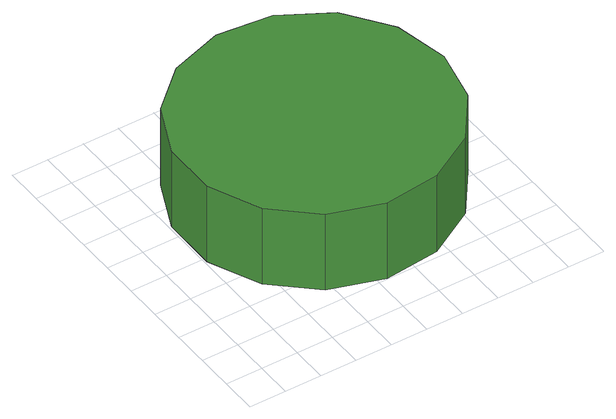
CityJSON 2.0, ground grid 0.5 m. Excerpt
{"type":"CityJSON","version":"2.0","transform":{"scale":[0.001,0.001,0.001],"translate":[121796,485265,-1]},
"CityObjects":{
"tree1":{"type":"SolitaryVegetationObject","attributes":{"function":"something"},"geometry":[{"type":"MultiSurface","lod":"1","boundaries":[[[0,1,2,3,4,5,6,7,8,9,10,11,12,13,14]],[[15,16,17,18,19,20,21,22,23,24,25,26,27,28,29]],[[0,29,28,1]],[[1,28,27,2]],[[2,27,26,3]],[[3,26,25,4]],[[4,25,24,5]],[[5,24,23,6]],[[6,23,22,7]],[[7,22,21,8]],[[8,21,20,9]],[[9,20,19,10]],[[10,19,18,11]],[[11,18,17,12]],[[12,17,16,13]],[[13,16,15,14]],[[14,15,29,0]]]}]}
},
"vertices":[
[4133,2319,1465],[3975,3059,1465],[3531,3671,1465],[2875,4050,1465],[2123,4129,1465],[1403,3895,1465],[841,3389,1465],[533,2698,1465],[533,1941,1465],[841,1250,1465],[1403,743,1465],[2123,510,1465],[2875,589,1465],[3531,967,1465],[3975,1579,1465],[3975,1579,287],[3531,967,287],[2875,589,287],[2123,510,287],[1403,743,287],[841,1250,287],[533,1941,287],[533,2698,287],[841,3389,287],[1403,3895,287],[2123,4129,287],[2875,4050,287],[3531,3671,287],[3975,3059,287],[4133,2319,287]
]}
